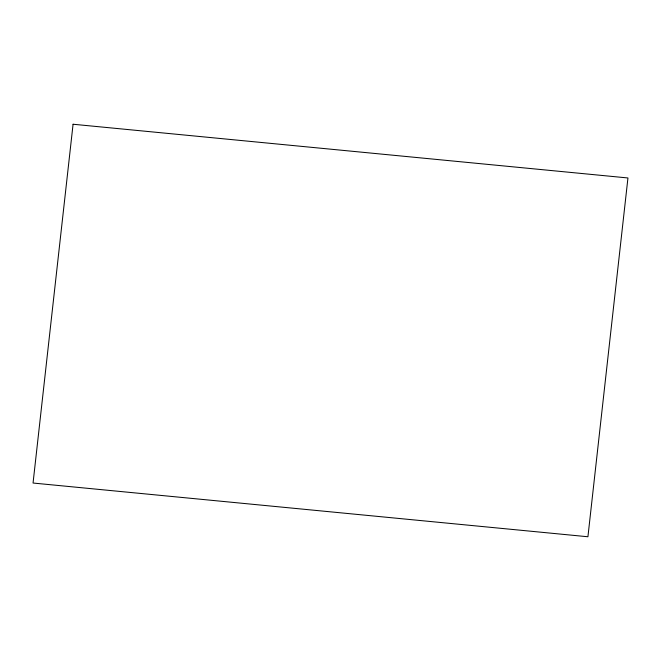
<?xml version="1.0" encoding="UTF-8"?>
<svg xmlns="http://www.w3.org/2000/svg" width="661" height="661" viewBox="0 0 661 661"><rect width="100%" height="100%" fill="white"/><g stroke="black" fill="none" stroke-linecap="round" stroke-linejoin="round"><path stroke-width="0.99" d="M73.074 124.243L33.05 483.034L587.926 536.757L627.95 177.966L73.074 124.243"/></g></svg>
